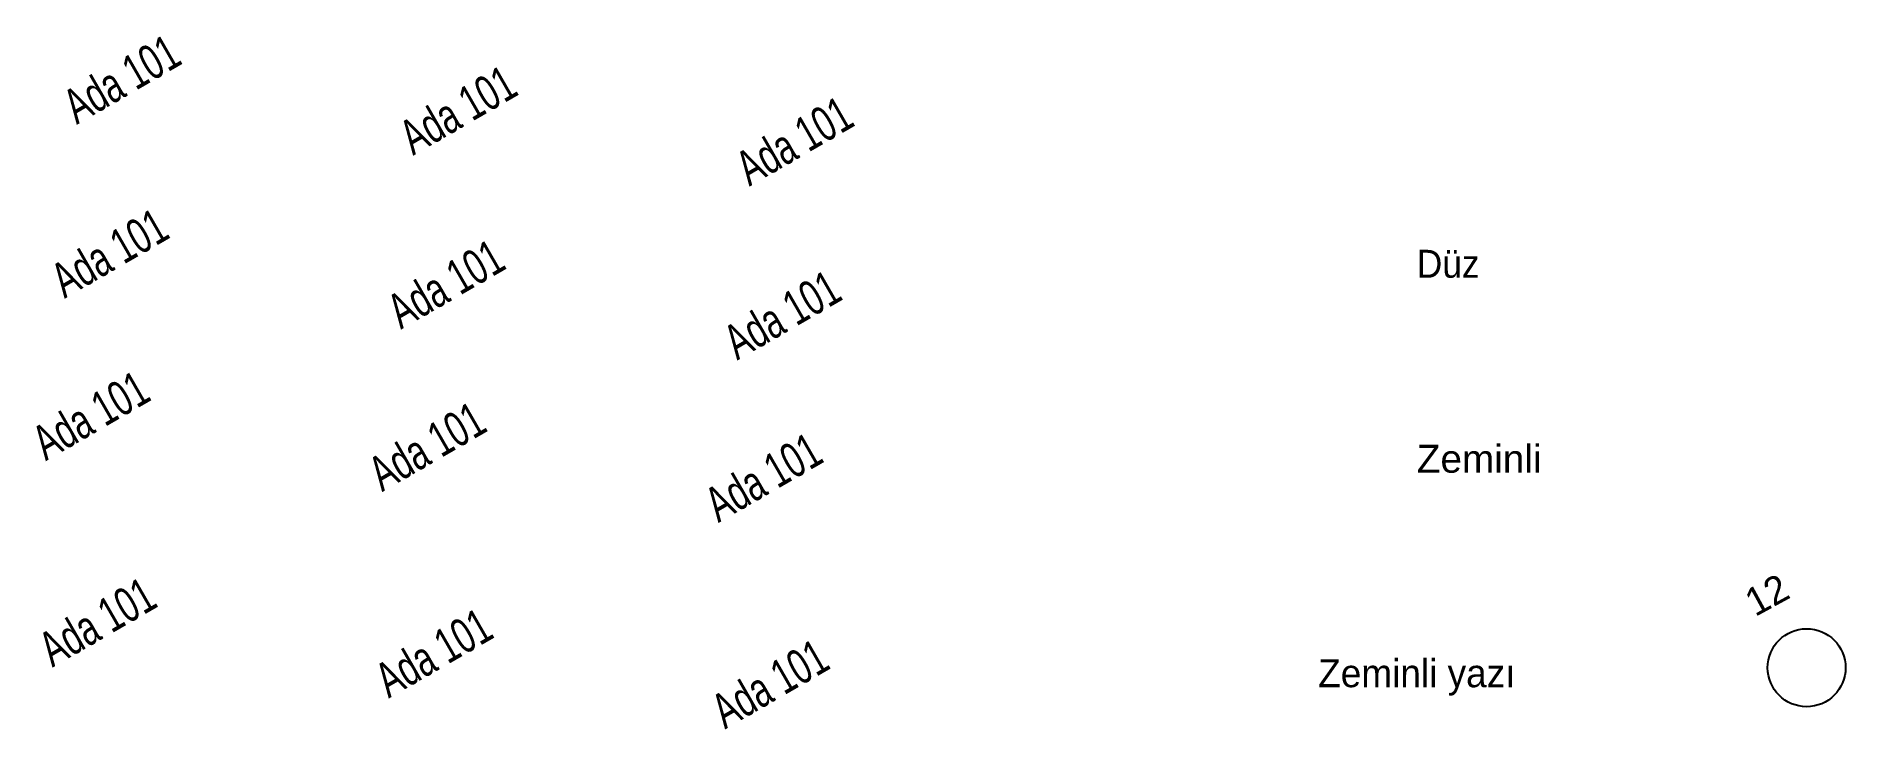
# Model space of a CAD drawing. Header units: metres. Extents: x 452344.3 to 452437.8, y 4412342.5 to 4412378.
import ezdxf
from ezdxf.enums import TextEntityAlignment as Align

# ---------------------------------------------------------------- set-up
doc = ezdxf.new("R2010")
doc.units = ezdxf.units.M
doc.layers.add('Yazı', color=151, linetype='Continuous', lineweight=25, true_color=0x7fb2e5)
doc.styles.get("Standard").update_dxf_attribs({"font": 'arial.ttf'})

# ---------------------------------------------------------------- blocks, each defined once
blk = doc.blocks.new('Etiket')
at = {"color": 0, "linetype": 'ByBlock', "lineweight": -2, "transparency": 16777216}
blk.add_circle((0, 0), 1, dxfattribs=at)
at = {"width": 1.2}
blk.add_attdef('No', text='', height=0.716, dxfattribs=at).set_placement((0, 1.557), align=Align.BOTTOM_CENTER)

msp = doc.modelspace()

# ---------------------------------------------------------------- block references
at = {"layer": 'Yazı'}
ref = msp.add_blockref('Etiket', (452435.123, 4412345.678), dxfattribs=dict(at, xscale=2, yscale=2, zscale=2, rotation=28.64788975654116))
ref.add_attrib('No', '12', dxfattribs={"height": 1.4316, "rotation": 28.64789, "width": 0.9672}).set_placement((452433.63, 4412348.411), align=Align.BOTTOM_CENTER)

# ---------------------------------------------------------------- texts
at = {"layer": 'Yazı', "width": 0.6808}
msp.add_text('Ada 101', height=1.7896, rotation=30, dxfattribs=at).set_placement((452345.478, 4412375.063), align=Align.TOP_LEFT)
msp.add_text('Ada 101', height=1.7896, rotation=30, dxfattribs=at).set_placement((452365.478, 4412375.063), align=Align.TOP_CENTER)
msp.add_text('Ada 101', height=1.7896, rotation=30, dxfattribs=at).set_placement((452385.478, 4412375.063), align=Align.TOP_RIGHT)
msp.add_text('Ada 101', height=1.7896, rotation=30, dxfattribs=at).set_placement((452345.301, 4412365.37), align=Align.MIDDLE_LEFT)
msp.add_text('Ada 101', height=1.7896, rotation=30, dxfattribs=at).set_placement((452365.301, 4412365.37), align=Align.MIDDLE_CENTER)
at = {"layer": 'Yazı'}
for s, width, p in [('Düz', 0.905, (452415.123, 4412365.678)), ('Zeminli', 0.993, (452415.123, 4412355.678))]:
    msp.add_text(s, height=1.4316, dxfattribs=dict(at, width=width)).set_placement(p)
at = {"layer": 'Yazı', "width": 0.6808}
msp.add_text('Ada 101', height=1.7896, rotation=30, dxfattribs=at).set_placement((452385.301, 4412365.37), align=Align.MIDDLE_RIGHT)
msp.add_text('Ada 101', height=1.7896, rotation=30, dxfattribs=at).set_placement((452345.052, 4412355.801), align=Align.BOTTOM_LEFT)
msp.add_text('Ada 101', height=1.7896, rotation=30, dxfattribs=at).set_placement((452365.052, 4412355.801), align=Align.BOTTOM_CENTER)
msp.add_text('Ada 101', height=1.7896, rotation=30, dxfattribs=at).set_placement((452385.052, 4412355.801), align=Align.BOTTOM_RIGHT)
msp.add_text('Ada 101', height=1.7896, rotation=30, dxfattribs=at).set_placement((452345.123, 4412345.678))
msp.add_text('Ada 101', height=1.7896, rotation=30, dxfattribs=at).set_placement((452365.123, 4412345.678), align=Align.CENTER)
msp.add_text('Ada 101', height=1.7896, rotation=30, dxfattribs=at).set_placement((452385.123, 4412345.678), align=Align.RIGHT)
at = {"layer": 'Yazı', "width": 0.949}
msp.add_text('Zeminli yazı', height=1.43164, dxfattribs=at).set_placement((452415.123, 4412345.394), align=Align.MIDDLE_CENTER)

doc.saveas('drawing.dxf')
